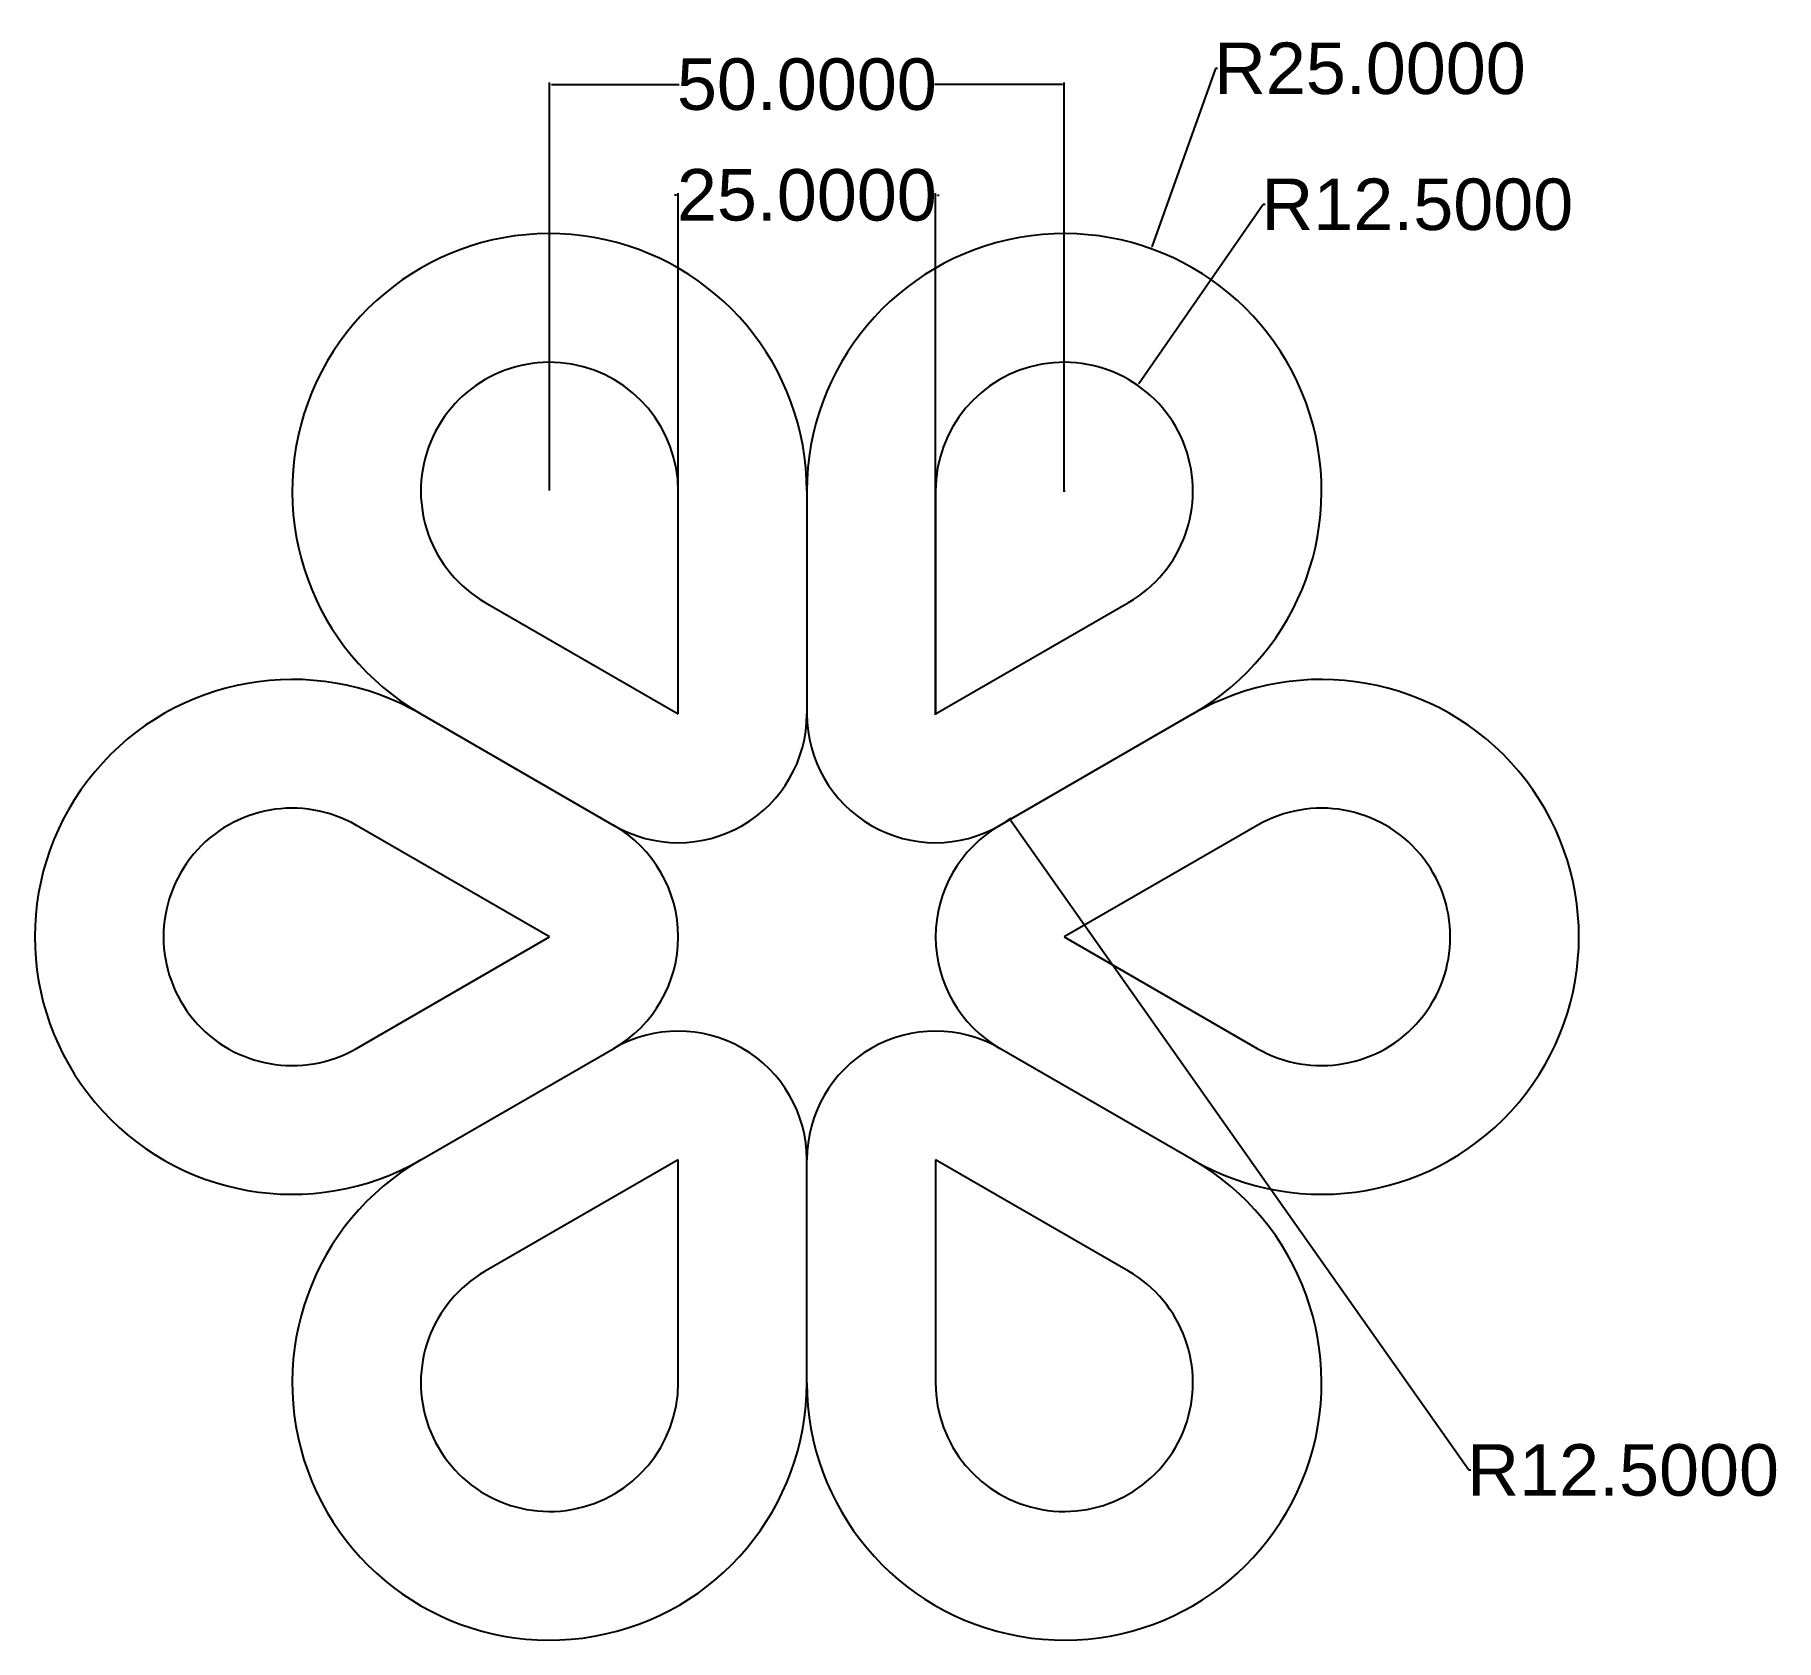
# Model space of a CAD drawing. Header units: centimetres. Extents: x -25 to 144, y -70 to 86.
import ezdxf

# ---------------------------------------------------------------- set-up
doc = ezdxf.new("R2010")
doc.units = ezdxf.units.CM
doc.header["$MEASUREMENT"] = 0
doc.styles.get("Standard").update_dxf_attribs({"font": 'arial.ttf'})
doc.dimstyles.get("Standard").update_dxf_attribs({"dimtxt": 5, "dimasz": 0.18, "dimexe": 0.18, "dimexo": 0.0625, "dimgap": 0.09, "dimtad": 0, "dimtih": 1, "dimtoh": 1, "dimdec": 4, "dimzin": 0, "dimdsep": 46, "dimtxsty": 'Standard', "dimcen": 0.09, "dimadec": 0, "dimazin": 0, "dimtfac": 1, "dimtdec": 4, "dimtofl": 0, "dimtmove": 0, "dimatfit": 3, "dimfxl": 1, "dimtolj": 1, "dimtzin": 0, "dimarcsym": 0})

# ---------------------------------------------------------------- blocks, each defined once
blk = doc.blocks.new('*D4')
at = {"color": 0, "lineweight": -2, "transparency": 16777216}
for p, q in [((25.15, 41.53), (25.15, 81.13)), ((25.33, 80.95), (37.75, 80.95)), ((74.97, 80.95), (62.55, 80.95)), ((75.15, 41.53), (75.15, 81.13))]:
    blk.add_line(p, q, dxfattribs=at)
at = {"color": 0, "transparency": 16777216}
for points in [[(25.33, 80.98), (25.33, 80.92), (25.15, 80.95)], [(74.97, 80.98), (74.97, 80.92), (75.15, 80.95)]]:
    blk.add_solid(points, dxfattribs=at)
at = {"layer": 'Defpoints', "color": 0, "transparency": 16777216}
for p in [(75.15, 80.95), (25.15, 41.47), (75.15, 41.47)]:
    blk.add_point(p, dxfattribs=at)
at = {"color": 0, "transparency": 16777216, "insert": (50.15, 80.95), "char_height": 5, "attachment_point": 5}
blk.add_mtext('\\A1;50.0000', dxfattribs=at)
blk = doc.blocks.new('*D5')
at = {"color": 0, "lineweight": -2, "transparency": 16777216}
for p, q in [((37.47, 70.2), (37.29, 70.2)), ((37.65, 19.88), (37.65, 70.38)), ((62.65, 19.88), (62.65, 70.38)), ((62.83, 70.2), (63.01, 70.2))]:
    blk.add_line(p, q, dxfattribs=at)
at = {"color": 0, "transparency": 16777216}
for points in [[(37.47, 70.23), (37.47, 70.17), (37.65, 70.2)], [(62.83, 70.23), (62.83, 70.17), (62.65, 70.2)]]:
    blk.add_solid(points, dxfattribs=at)
at = {"layer": 'Defpoints', "color": 0, "transparency": 16777216}
for p in [(62.65, 70.2), (37.65, 19.82), (62.65, 19.82)]:
    blk.add_point(p, dxfattribs=at)
at = {"color": 0, "transparency": 16777216, "insert": (50.15, 70.2), "char_height": 5, "attachment_point": 5}
blk.add_mtext('\\A1;25.0000', dxfattribs=at)
blk = doc.blocks.new('*D6')
at = {"color": 0, "lineweight": -2, "transparency": 16777216}
for p, q in [((89.86, 82.49), (83.65, 65.17)), ((90.04, 82.49), (89.86, 82.49)), ((75.06, 41.47), (75.24, 41.47)), ((75.15, 41.38), (75.15, 41.56))]:
    blk.add_line(p, q, dxfattribs=at)
at = {"color": 0, "transparency": 16777216}
blk.add_solid([(83.62, 65.18), (83.68, 65.16), (83.59, 65)], dxfattribs=at)
at = {"layer": 'Defpoints', "color": 0, "transparency": 16777216}
for p in [(83.59, 65), (75.15, 41.47)]:
    blk.add_point(p, dxfattribs=at)
at = {"color": 0, "transparency": 16777216, "insert": (104.84, 82.49), "char_height": 5, "attachment_point": 5}
blk.add_mtext('\\A1;R25.0000', dxfattribs=at)
blk = doc.blocks.new('*D7')
at = {"color": 0, "lineweight": -2, "transparency": 16777216}
for p, q in [((94.48, 69.28), (82.39, 51.88)), ((94.66, 69.28), (94.48, 69.28)), ((75.06, 41.47), (75.24, 41.47)), ((75.15, 41.38), (75.15, 41.56))]:
    blk.add_line(p, q, dxfattribs=at)
at = {"color": 0, "transparency": 16777216}
blk.add_solid([(82.36, 51.9), (82.41, 51.86), (82.28, 51.73)], dxfattribs=at)
at = {"layer": 'Defpoints', "color": 0, "transparency": 16777216}
for p in [(82.28, 51.73), (75.15, 41.47)]:
    blk.add_point(p, dxfattribs=at)
at = {"color": 0, "transparency": 16777216, "insert": (109.45, 69.28), "char_height": 5, "attachment_point": 5}
blk.add_mtext('\\A1;R12.5000', dxfattribs=at)
blk = doc.blocks.new('*D10')
at = {"color": 0, "lineweight": -2, "transparency": 16777216}
for p, q in [((62.56, 19.82), (62.74, 19.82)), ((62.65, 19.73), (62.65, 19.91)), ((114.46, -53.64), (69.96, 9.45)), ((114.64, -53.64), (114.46, -53.64))]:
    blk.add_line(p, q, dxfattribs=at)
blk.add_arc((62.65, 19.82), 12.5, 300.2865, 306.0228, dxfattribs=at)
at = {"color": 0, "transparency": 16777216}
blk.add_solid([(69.98, 9.47), (69.93, 9.44), (69.86, 9.6)], dxfattribs=at)
at = {"layer": 'Defpoints', "color": 0, "transparency": 16777216}
for p in [(62.65, 19.82), (69.86, 9.6)]:
    blk.add_point(p, dxfattribs=at)
at = {"color": 0, "transparency": 16777216, "insert": (129.44, -53.64), "char_height": 5, "attachment_point": 5}
blk.add_mtext('\\A1;R12.5000', dxfattribs=at)

msp = doc.modelspace()

# ---------------------------------------------------------------- linework, layer by layer
for p, q in [((37.65065, 19.81573), (37.65065, 41.46636)), ((50.15065, 41.46636), (50.15065, 19.81573)), ((62.65065, 41.46636), (62.65065, 19.81573)), ((18.90065, 30.64104), (37.65065, 19.81573)), ((62.65065, 19.81573), (81.40065, 30.64104)), ((12.65065, 19.81573), (31.40065, 8.99041)), ((87.65065, 19.81573), (68.90065, 8.99041)), ((25.15065, -1.83491), (6.40065, 8.99041)), ((93.90065, 8.99041), (75.15065, -1.83491)), ((6.40065, -12.66023), (25.15065, -1.83491)), ((75.15065, -1.83491), (93.90065, -12.66023)), ((12.65065, -23.48554), (31.40065, -12.66023)), ((87.65065, -23.48554), (68.90065, -12.66023)), ((37.65065, -23.48554), (18.90065, -34.31086)), ((37.65065, -45.13618), (37.65065, -23.48554)), ((50.15065, -45.13618), (50.15065, -23.48554)), ((81.40065, -34.31086), (62.65065, -23.48554)), ((62.65065, -23.48554), (62.65065, -45.13618))]:
    msp.add_line(p, q)
for centre, radius, start, end in [((25.15065, 41.46636), 25, 0, 240), ((75.15065, 41.46636), 25, 300, 180), ((25.15065, 41.46636), 12.5, 0, 240), ((75.15065, 41.46636), 12.5, 300, 180), ((0.15065, -1.83491), 25, 60, 300), ((100.15065, -1.83491), 25, 240, 120), ((37.65065, 19.81573), 12.5, 240, 360), ((62.65065, 19.81573), 12.5, 180, 300), ((0.15065, -1.83491), 12.5, 60, 300), ((100.15065, -1.83491), 12.5, 240, 120), ((25.15065, -1.83491), 12.5, 300, 60), ((75.15065, -1.83491), 12.5, 120, 240), ((37.65065, -23.48554), 12.5, 360, 120), ((62.65065, -23.48554), 12.5, 60, 180), ((25.15065, -45.13618), 25, 120, 0), ((75.15065, -45.13618), 25, 180, 60), ((25.15065, -45.13618), 12.5, 120, 360), ((75.15065, -45.13618), 12.5, 180, 60)]:
    msp.add_arc(centre, radius, start, end)

# ---------------------------------------------------------------- dimensions: what is measured, and where the dimension line sits
for center, mpoint, picture, middle in [((75.15065, 41.46636), (83.5898, 64.99891), '*D6', (104.83781, 82.49127)), ((75.15065, 41.46636), (82.2835, 51.73147), '*D7', (109.45058, 69.27753)), ((62.65065, 19.81573), (69.85565, 9.60113), '*D10', (129.43925, -53.64099))]:
    dim = msp.add_radius_dim(center=center, mpoint=mpoint, dimstyle='Standard')
    dim.commit()
    dim.dimension.update_dxf_attribs({"geometry": picture, "text_midpoint": middle, "dimtype": 164})
for base, p1, p2, picture, middle in [((75.15065, 80.95479), (25.15065, 41.46636), (75.15065, 41.46636), '*D4', (50.15065, 80.95479)), ((62.65065, 70.19942), (37.65065, 19.81573), (62.65065, 19.81573), '*D5', (50.15065, 70.19942))]:
    dim = msp.add_linear_dim(base=base, p1=p1, p2=p2, dimstyle='Standard')
    dim.commit()
    dim.dimension.update_dxf_attribs({"geometry": picture, "text_midpoint": middle})

doc.saveas('drawing.dxf')
